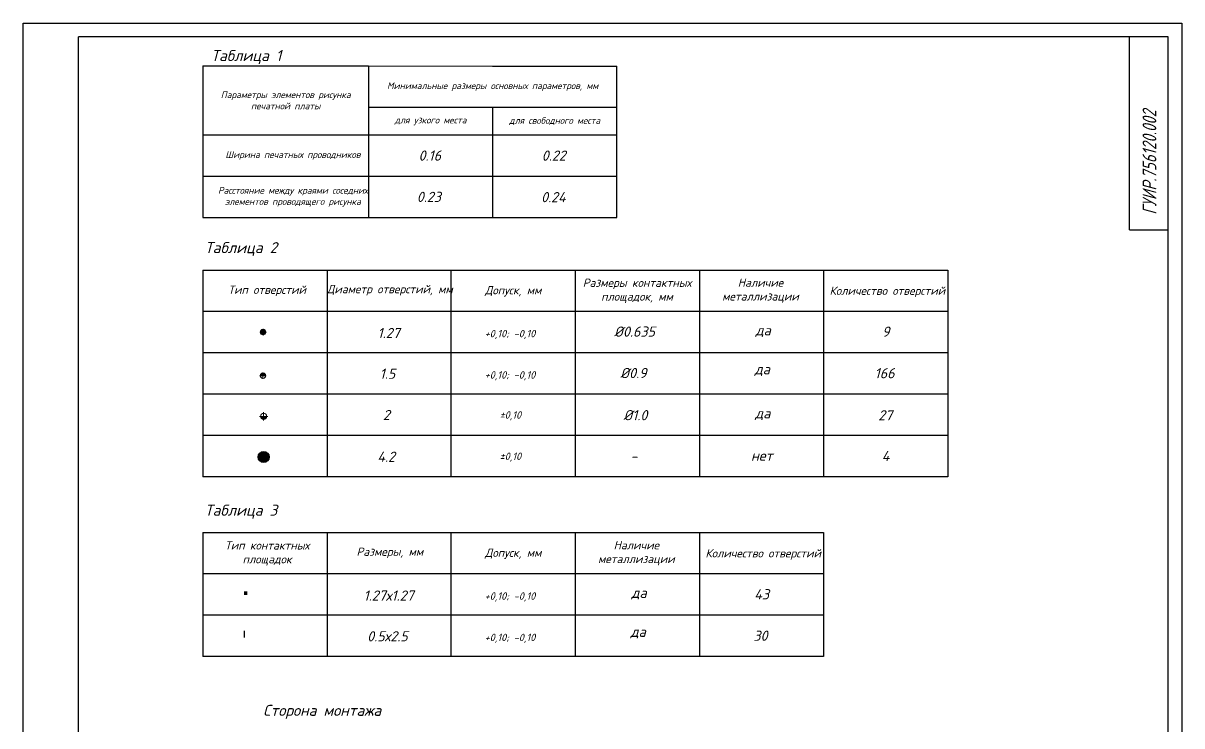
# Model space of a CAD drawing. Header units: millimetres. Extents: x -576 to 507, y -350 to 602.
# Drawn here: x 87.2 to 507.2, y 347.5 to 602.4 of the extents above; entities that cross this region are included whole.
import ezdxf

# ---------------------------------------------------------------- set-up
doc = ezdxf.new("R2010")
doc.units = ezdxf.units.MM
doc.styles.add('стиль1', font='romans.shx', dxfattribs={"width": 0.75, "oblique": 15, "height": 3.5})

msp = doc.modelspace()

# ---------------------------------------------------------------- hatches: boundary and pattern name
at = {"linetype": 'Continuous', "lineweight": 30}
h = msp.add_hatch(color=256, dxfattribs=at)
h.dxf.hatch_style = 1
h.paths.add_polyline_path([(174.136, 491.335, 0.4142136), (173.136, 490.335), (174.136, 490.335)])
h.paths.add_polyline_path([(174.136, 490.335), (173.136, 490.335, 0.4142136), (174.136, 489.335)])
h.paths.add_polyline_path([(175.136, 490.335), (174.136, 490.335), (174.136, 489.335, 0.4142136)])
h.paths.add_polyline_path([(174.136, 491.335), (174.136, 490.335), (175.136, 490.335, 0.4142136)])
h = msp.add_hatch(color=256, dxfattribs=at)
h.dxf.hatch_style = 1
h.paths.add_polyline_path([(174.105, 475.527, 0.4142136), (173.105, 474.527), (174.105, 474.527)])
h.paths.add_polyline_path([(174.105, 475.527), (174.105, 474.527), (175.105, 474.527, 0.4142136)])
h = msp.add_hatch(color=256, dxfattribs=at)
h.dxf.hatch_style = 1
h.paths.add_polyline_path([(174.334, 459.778), (173.234, 459.778, 0.4142136), (174.334, 458.678)])
h.paths.add_polyline_path([(175.434, 459.778), (174.334, 459.778), (174.334, 458.678, 0.4142136)])
h = msp.add_hatch(color=256)
h.dxf.hatch_style = 1
h.paths.add_polyline_path([(172.333, 445.048, 1), (176.333, 445.048, 1)])

# ---------------------------------------------------------------- linework, layer by layer
for p, q in [((87.179, 5.39), (87.179, 602.39)), ((87.179, 602.39), (507.179, 602.39)), ((507.179, 602.39), (507.179, 5.39)), ((107.179, 50.39), (107.179, 597.39)), ((502.179, 597.39), (107.179, 597.39)), ((488.179, 527.39), (488.179, 597.39)), ((502.179, 10.39), (502.179, 597.39)), ((488.179, 527.39), (502.179, 527.39))]:
    msp.add_line(p, q)
for p, q in [((152.348, 586.885), (152.348, 561.885)), ((152.348, 586.885), (212.348, 586.885)), ((212.348, 586.885), (257.348, 586.846)), ((212.348, 586.885), (212.348, 531.885)), ((257.348, 586.846), (302.348, 586.807)), ((302.348, 531.885), (302.348, 586.807)), ((212.348, 571.885), (302.348, 571.885)), ((257.348, 571.885), (257.348, 531.885)), ((152.348, 561.885), (152.348, 546.885)), ((152.348, 561.885), (302.348, 561.885)), ((152.348, 546.885), (152.348, 531.885)), ((152.348, 546.885), (302.348, 546.885)), ((152.348, 531.885), (302.348, 531.885)), ((152.348, 512.84), (197.348, 512.84)), ((152.348, 512.84), (152.348, 437.84)), ((197.348, 512.84), (242.348, 512.84)), ((197.348, 512.84), (197.348, 437.84)), ((242.348, 512.84), (287.348, 512.84)), ((242.348, 437.84), (242.348, 512.84)), ((287.348, 512.84), (332.348, 512.84)), ((287.348, 437.84), (287.348, 512.84)), ((332.348, 512.84), (377.348, 512.84)), ((332.348, 512.84), (332.348, 437.84)), ((377.348, 512.84), (377.348, 497.84)), ((377.348, 512.84), (422.348, 512.84)), ((422.348, 512.84), (422.348, 497.84)), ((377.348, 497.84), (152.348, 497.84)), ((377.348, 497.84), (377.348, 482.84)), ((422.348, 497.84), (377.348, 497.84)), ((422.348, 497.84), (422.348, 482.84)), ((377.348, 482.84), (152.348, 482.84)), ((377.348, 482.84), (377.348, 467.84)), ((422.348, 482.84), (377.348, 482.84)), ((422.348, 482.84), (422.348, 467.84)), ((377.348, 467.84), (152.348, 467.84)), ((377.348, 467.84), (377.348, 452.84)), ((422.348, 467.84), (377.348, 467.84)), ((422.348, 467.84), (422.348, 452.84)), ((377.348, 452.84), (152.348, 452.84)), ((377.348, 452.84), (377.348, 437.84)), ((422.348, 452.84), (377.348, 452.84)), ((422.348, 452.84), (422.348, 437.84)), ((422.348, 437.84), (152.348, 437.84)), ((152.348, 417.611), (197.348, 417.611)), ((152.348, 417.611), (152.348, 372.611)), ((197.348, 417.611), (242.348, 417.611)), ((197.348, 417.611), (197.348, 372.611)), ((242.348, 417.611), (287.348, 417.611)), ((242.348, 372.611), (242.348, 417.611)), ((287.348, 417.611), (332.348, 417.611)), ((287.348, 372.611), (287.348, 417.611)), ((332.348, 417.611), (377.348, 417.611)), ((332.348, 417.611), (332.348, 372.611)), ((377.348, 417.611), (377.348, 402.611)), ((377.348, 402.611), (152.348, 402.611)), ((377.348, 402.611), (377.348, 387.611)), ((377.348, 387.611), (152.348, 387.611)), ((377.348, 387.611), (377.348, 372.611)), ((377.348, 372.611), (152.348, 372.611))]:
    msp.add_line(p, q, dxfattribs=at)
at = {"linetype": 'Continuous', "lineweight": 15}
for p, q in [((174.136, 489.135), (174.136, 491.535)), ((175.336, 490.335), (172.936, 490.335)), ((174.105, 473.327), (174.105, 475.727)), ((175.305, 474.527), (172.905, 474.527)), ((174.334, 461.278), (174.334, 458.278))]:
    msp.add_line(p, q, dxfattribs=at)
msp.add_lwpolyline([(172.834, 459.778), (174.334, 459.778), (175.834, 459.778)], dxfattribs=at)
for centre, radius in [((174.136, 490.335), 1), ((174.105, 474.527), 1), ((174.334, 459.778), 1.1)]:
    msp.add_circle(centre, radius, dxfattribs=at)
msp.add_circle((174.333, 445.048), 2)
for points in [[(167.222, 395.003), (168.492, 395.003), (167.222, 396.273), (168.492, 396.273)], [(167.142, 379.488), (167.642, 379.488), (167.142, 381.988), (167.642, 381.988)]]:
    msp.add_solid(points)

# ---------------------------------------------------------------- texts
at = {"style": 'стиль1', "oblique": 15, "width": 0.75}
msp.add_text('ГУИР.756120.002', height=5, rotation=90, dxfattribs=at).set_placement((497.948, 532.929))
at = {"lineweight": 30, "attachment_point": 5}
for s, insert, char_height, width in [('{\\fISOCPEUR|b0|i1|c204|p34;Таблица \\fISOCPEUR|b0|i1|c0|p34;1}', (168.049, 590.098), 4, 43.47356), ('{\\fISOCPEUR|b0|i1|c204|p34;Минимальные размеры основных параметров, мм}', (257.348, 579.346), 2.43, 89.99997), ('{\\fISOCPEUR|b0|i1|c204|p34;Параметры элементов рисунка печатной платы}', (182.348, 574.385), 2.43, 60), ('{\\fISOCPEUR|b0|i1|c204|p34;для узкого места}', (234.848, 566.885), 2.43, 44.99998), ('{\\fISOCPEUR|b0|i1|c204|p34;для свободного места}', (279.848, 566.885), 2.43, 45), ('{\\fISOCPEUR|b0|i1|c204|p34;Ширина печатных проводников}', (184.956, 554.385), 2.43, 54.78387), ('{\\fISOCPEUR|b0|i1|c204|p34;0\\fISOCPEUR|b0|i1|c0|p34;.16}', (234.588, 554.37), 3.7, 43.47356), ('{\\fISOCPEUR|b0|i1|c204|p34;0\\fISOCPEUR|b0|i1|c0|p34;.\\fISOCPEUR|b0|i1|c204|p34;2\\fISOCPEUR|b0|i1|c0|p34;2}', (279.502, 554.356), 3.7, 43.47356), ('{\\fISOCPEUR|b0|i1|c204|p34;Расстояние между краями соседних элементов проводящего рисунка}', (184.955, 539.385), 2.43, 54.78538), ('{\\fISOCPEUR|b0|i1|c204|p34;0\\fISOCPEUR|b0|i1|c0|p34;.23}', (234.243, 539.377), 3.7, 43.47356), ('{\\fISOCPEUR|b0|i1|c204|p34;0\\fISOCPEUR|b0|i1|c0|p34;.24}', (279.391, 539.281), 3.7, 43.47356), ('{\\fISOCPEUR|b0|i1|c204|p34;Таблица \\fISOCPEUR|b0|i1|c0|p34;2}', (166.148, 520.428), 4, 43.47356), ('{\\fISOCPEUR|b0|i1|c204|p34;Размеры контактных площадок, мм}', (309.686, 505.323), 3, 43.47356), ('{\\fISOCPEUR|b0|i1|c204|p34;Наличие металлизации}', (354.44, 505.368), 3, 43.47356), ('{\\fISOCPEUR|b0|i1|c204|p34;Тип отверстий}', (175.59, 505.281), 3, 43.47356), ('{\\fISOCPEUR|b0|i1|c204|p34;Диаметр отверстий, мм}', (220.092, 505.503), 3, 43.47356), ('{\\fISOCPEUR|b0|i1|c204|p34;Допуск, мм}', (264.803, 505.121), 3, 43.47356), ('{\\fISOCPEUR|b0|i1|c204|p34;Количество отверстий}', (400.433, 504.936), 3, 43.47356), ('{\\fISOCPEUR|b0|i1|c0|p34;1.27}', (219.664, 490.003), 3.7, 43.47356), ('{\\fISOCPEUR|b0|i1|c0|p34;%%C0.635}', (308.792, 490.511), 3.7, 43.47356), ('{\\fISOCPEUR|b0|i1|c204|p34;да}', (355.411, 490.712), 3.7, 43.47356), ('{\\fISOCPEUR|b0|i1|c204|p34;9}', (399.874, 490.474), 3.7, 43.47356), ('{\\fISOCPEUR|b0|i1|c0|p34;1.5}', (219.219, 475.237), 3.7, 43.47356), ('{\\fISOCPEUR|b0|i1|c0|p34;%%C0.9}', (308.389, 475.469), 3.7, 43.47356), ('{\\fISOCPEUR|b0|i1|c204|p34;да}', (355.1, 476.585), 3.7, 43.47356), ('{\\fISOCPEUR|b0|i1|c0|p34;166}', (399.439, 475.427), 3.7, 43.47356), ('{\\fISOCPEUR|b0|i1|c0|p34;2}', (218.848, 460.276), 3.7, 43.47356), ('{\\fISOCPEUR|b0|i1|c0|p34;%%C1.0}', (309.099, 460.203), 3.7, 43.47356), ('{\\fISOCPEUR|b0|i1|c0|p34;27}', (399.677, 460.158), 3.7, 43.47356), ('{\\fISOCPEUR|b0|i1|c204|p34;да}', (355.255, 460.596), 3.7, 43.47356), ('{\\fISOCPEUR|b0|i1|c0|p34;4.2}', (218.755, 445.128), 3.7, 43.47356), ('{\\fISOCPEUR|b0|i1|c204|p34;нет}', (354.945, 445.537), 3.7, 43.47356), ('{\\fISOCPEUR|b0|i1|c0|p34;4}', (399.79, 445.406), 3.7, 43.47356), ('{\\fISOCPEUR|b0|i1|c204|p34;- }', (308.543, 445.315), 3.7, 43.47356), ('{\\fISOCPEUR|b0|i1|c204|p34;Таблица 3}', (166.148, 425.198), 4, 43.47356), ('{\\fISOCPEUR|b0|i1|c204|p34;Тип контактных площадок}', (175.59, 410.051), 3, 43.47356), ('{\\fISOCPEUR|b0|i1|c204|p34;Размеры, мм}', (220.092, 410.274), 3, 43.47356), ('{\\fISOCPEUR|b0|i1|c204|p34;Допуск, мм}', (264.803, 409.892), 3, 43.47356), ('{\\fISOCPEUR|b0|i1|c204|p34;Наличие металлизации}', (309.44, 410.138), 3, 43.47356), ('{\\fISOCPEUR|b0|i1|c204|p34;Количество отверстий}', (355.433, 409.706), 3, 43.47356), ('{\\fISOCPEUR|b0|i1|c0|p34;1.27\\fISOCPEUR|b0|i1|c204|p34;х1.27}', (219.664, 394.774), 3.7, 43.47356), ('{\\fISOCPEUR|b0|i1|c204|p34;да}', (310.411, 395.483), 3.7, 43.47356), ('{\\fISOCPEUR|b0|i1|c204|p34;43}', (354.874, 395.244), 3.7, 43.47356), ('{\\fISOCPEUR|b0|i1|c204|p34;да}', (310.1, 381.356), 3.7, 43.47356), ('{\\fISOCPEUR|b0|i1|c204|p34;0.5х2.5}', (219.219, 380.007), 3.7, 43.47356), ('{\\fISOCPEUR|b0|i1|c204|p34;30}', (354.439, 380.197), 3.7, 43.47356), ('{\\fISOCPEUR|b0|i1|c204|p34;Сторона монтажа}', (195.566, 352.599), 4, 102.30848)]:
    msp.add_mtext(s, dxfattribs=dict(at, insert=insert, char_height=char_height, width=width))
at = {"char_height": 4.5, "width": 21.6, "attachment_point": 4}
for s, insert in [('{\\fISOCPEUR|b0|i1|c204|p34;\\H0.6x;+0\\fISOCPEUR|b0|i1|c0|p34;,10\\fISOCPEUR|b0|i1|c204|p34;; -0,10}', (254.46, 489.492)), ('{\\fISOCPEUR|b0|i1|c204|p34;\\H0.6x;+0\\fISOCPEUR|b0|i1|c0|p34;,10\\fISOCPEUR|b0|i1|c204|p34;; -0,10}', (254.46, 474.492)), ('{\\fISOCPEUR|b0|i1|c0|p34;\\H0.6x;%%P\\fISOCPEUR|b0|i1|c204|p34;0,\\fISOCPEUR|b0|i1|c0|p34;1\\fISOCPEUR|b0|i1|c204|p34;0}', (259.885, 459.966)), ('{\\fISOCPEUR|b0|i1|c0|p34;\\H0.6x;%%P\\fISOCPEUR|b0|i1|c204|p34;0,\\fISOCPEUR|b0|i1|c0|p34;1\\fISOCPEUR|b0|i1|c204|p34;0}', (259.885, 444.966)), ('{\\fISOCPEUR|b0|i1|c204|p34;\\H0.6x;+0\\fISOCPEUR|b0|i1|c0|p34;,10\\fISOCPEUR|b0|i1|c204|p34;; -0,10}', (254.46, 394.263)), ('{\\fISOCPEUR|b0|i1|c204|p34;\\H0.6x;+0\\fISOCPEUR|b0|i1|c0|p34;,10\\fISOCPEUR|b0|i1|c204|p34;; -0,10}', (254.46, 379.263))]:
    msp.add_mtext(s, dxfattribs=dict(at, insert=insert))

doc.saveas('drawing.dxf')
